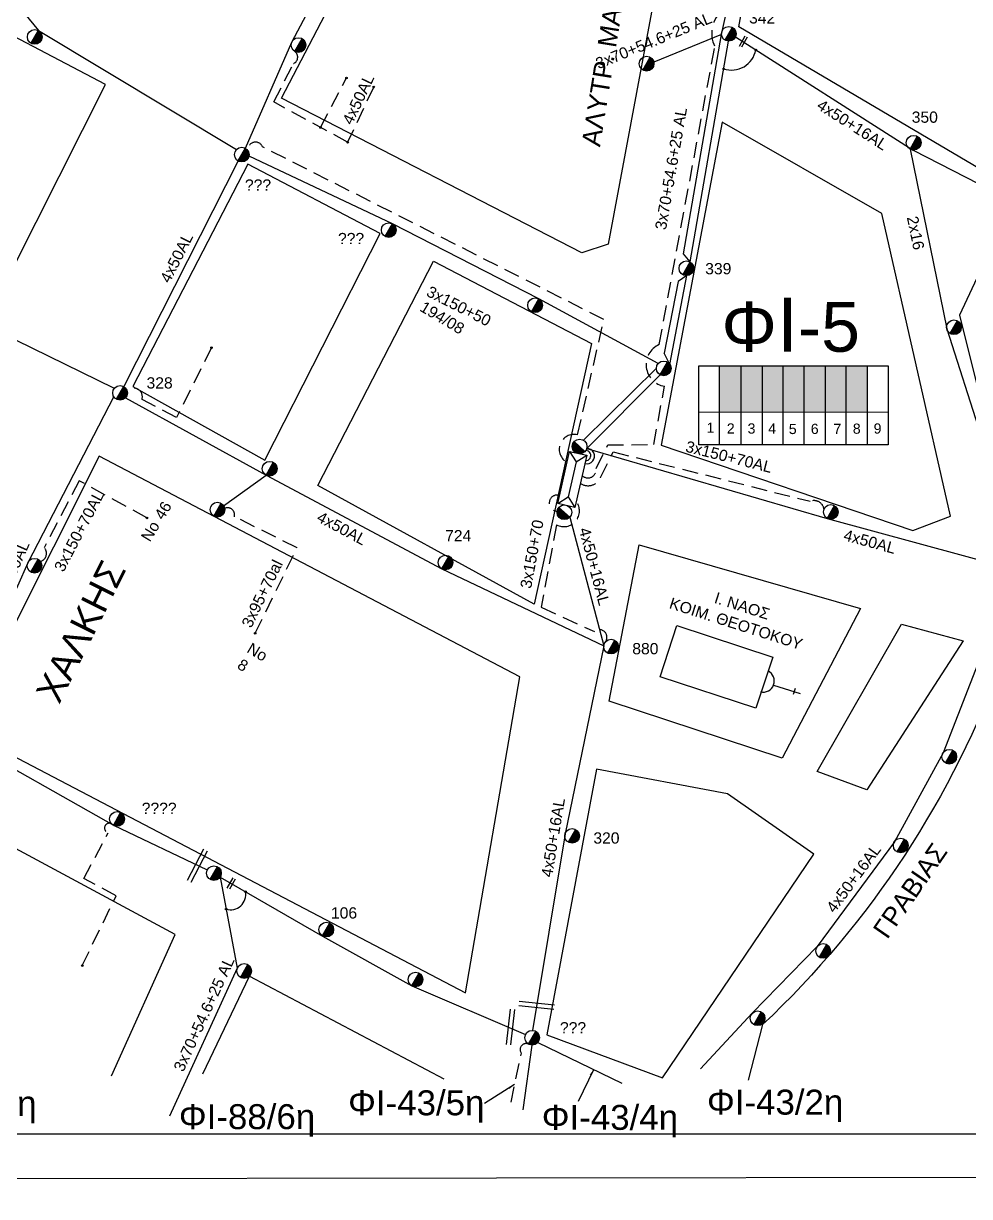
# Model space of a CAD drawing. Header units: millimetres. Extents: x 1091 to 3521, y 1177 to 2968.
# Drawn here: x 2947.2 to 3098.8, y 1933.2 to 2121.2 of the extents above; entities that cross this region are included whole.
import ezdxf
from ezdxf.enums import TextEntityAlignment as Align

# ---------------------------------------------------------------- set-up
doc = ezdxf.new("R2010")
doc.units = ezdxf.units.MM
doc.linetypes.add('DASHED', pattern=[19.05, 12.7, -6.35])
for name, color, linetype, lineweight in [('2x16', 7, 'Continuous', 30), ('3x150+50', 7, 'Continuous', 30), ('3x150+70', 7, 'Continuous', 30), ('3x95+70al', 7, 'DASHED', 30), ('4x50', 7, 'Continuous', 30), ('Άγνωστα', 7, 'Continuous', 30), ('Γυμνά εναέρια ΧΤ (3Φ) 4x50AL', 7, 'Continuous', 30), ('Γυμνά εναέρια ΧΤ και ΦΟΠ (3Φ)   4x50+16AL', 7, 'Continuous', 30), ('Καλώδια ΧΤ   3x150+70AL', 7, 'DASHED', 30), ('Καλώδια ΧΤ   3x150AL+50CU', 7, 'DASHED', 30), ('Συνεστραμμένα ΧΤ   3x70+54.6+25 AL', 7, 'SYN_LINE', 30), ('Υπόγεια καλώδια Παροχών ΧΤ   4x50AL', 7, 'DASHED', 30)]:
    doc.layers.add(name, color=color, linetype=linetype, lineweight=lineweight)
for name, color, linetype in [('Pillar OTE', 7, 'Continuous'), ('TEXT ΚΑΛΩΔΙΩΝ', 7, 'Continuous'), ('ΑΓΝΩΣΤΟ ΕΝΑΕΡΙΟ ΚΑΛΩΔΙΟ', 7, 'Continuous'), ('ΑΓΝΩΣΤΟ ΥΠΟΓΕΙΟ ΚΑΛΩΔΙΟ', 7, 'DASHED'), ('Επιγραφές - Σχήματα', 7, 'Continuous'), ('Μηχανική τομή', 7, 'Continuous'), ('Στύλος ΦΜ', 7, 'Continuous'), ('Στύλος ΦΜ @ 1', 7, 'Continuous'), ('Συνδέσεις', 7, 'Continuous'), ('Τομή', 7, 'Continuous'), ('Υποσταθμός εναέριος 2 στύλων', 7, 'Continuous'), ('Υποσταθμός πόλεως', 7, 'Continuous'), ('Υπόβαθρο ΔΕΗ', 7, 'Continuous')]:
    doc.layers.add(name, color=color, linetype=linetype)
doc.styles.add('arial', font='arial.ttf')
doc.styles.get("Standard").update_dxf_attribs({"font": 'arial.ttf', "height": 1.8})
doc.linetypes.add('SYN_LINE', pattern='A,0.5,-0.0001,["/\\/\\/\\/",Standard,S=0.1,R=0,X=0,Y=-0.05],-0.25', length=0.7501)
doc.dimstyles.new('ISO-25', dxfattribs={"dimtxt": 2.5, "dimasz": 2.5, "dimexe": 1.25, "dimexo": 0.625, "dimtad": 1, "dimtxsty": 'Standard', "dimcen": 2.5, "dimadec": 0, "dimazin": 0, "dimtfac": 1, "dimtmove": 0, "dimatfit": 3, "dimfxl": 1, "dimarcsym": 0})

# ---------------------------------------------------------------- blocks, each defined once
blk = doc.blocks.new('ΥΠΑΡΧΩΝ ΤΣΙΜΕΝΤΕΝΙΟΣ ΣΤΥΛΟΣ')
at = {"layer": 'Στύλος ΦΜ'}
blk.add_hatch(color=7, dxfattribs=at).paths.add_polyline_path([(-1.29, -2.28, 0.574793), (2.62, 0, 0.268822), (1.3, 2.27)])
at = {"layer": 'Στύλος ΦΜ', "color": 7}
blk.add_line((-1.29, -2.28), (1.3, 2.27), dxfattribs=at)
blk.add_circle((0, 0), 2.62, dxfattribs=at)
at = {"layer": 'Στύλος ΦΜ', "flags": 4}
for tag, p in [('ΑΡΙΘΜΟΣ', (-4.68, 8.05)), ('ΤΥΠΟΣ', (-4.91, 3.03))]:
    blk.add_attdef(tag, p, '', height=4, dxfattribs=at)
blk = doc.blocks.new('ΥΠΟΣΤΑΘΜΟΣ ΕΝΑΕΡΙΟΣ ΕΠΙ 2 ΣΤΥΛΩΝ')
at = {"layer": 'Υποσταθμός εναέριος 2 στύλων', "linetype": 'Continuous'}
for points in [[(-11.97, -2.11, 0.574793), (-8.45, -0.07, 0.268822), (-9.64, 1.98)], [(9.68, -2.15, 0.574793), (13.19, -0.1, 0.268822), (12.01, 1.95)]]:
    blk.add_hatch(color=256, dxfattribs=at).paths.add_polyline_path(points)
for p, q in [((-11.97, -2.11), (-9.64, 1.98)), ((9.68, -2.15), (12.01, 1.95))]:
    blk.add_line(p, q, dxfattribs=at)
for centre in [(-10.81, -0.07), (10.84, -0.1)]:
    blk.add_circle(centre, 2.36, dxfattribs=at)
at = {"layer": 'Υποσταθμός πόλεως', "linetype": 'Continuous', "ltscale": 40}
blk.add_lwpolyline([(-8.57, 2.82), (8.57, 2.82), (8.57, -2.82), (-8.57, -2.82)], close=True, dxfattribs=at)
for points in [[(-5.75, 0), (-8.57, 2.82)], [(-8.57, -2.82), (-5.75, 0)], [(-5.75, 0), (5.75, 0)], [(5.75, 0), (8.57, 2.82)], [(8.57, -2.82), (5.75, 0)]]:
    blk.add_lwpolyline(points, dxfattribs=at)
at = {"layer": 'Υποσταθμός εναέριος 2 στύλων', "ltscale": 40, "flags": 1}
for tag, p in [('ΜΕΤΑΣΧΗΜΑΤΙΣΜΟΣ', (14.09, 2.51)), ('ΙΣΧΥΣ', (14.07, -0.28)), ('ΑΡΙΘΜΟΣ', (14.19, -3))]:
    blk.add_attdef(tag, p, '', height=1.8, dxfattribs=at)
blk = doc.blocks.new('_ΣΥΝΔΕΣΗ')
at = {"layer": 'Συνδέσεις', "linetype": 'SYN_LINE', "ltscale": 40}
blk.add_hatch(color=256, dxfattribs=at).paths.add_polyline_path([(0.5, -0.01, 1), (-0.5, -0.01, 1)])
at = {"layer": 'Συνδέσεις'}
blk.add_circle((0, -0.01), 0.5, dxfattribs=at)
blk = doc.blocks.new('ΤΟΜΗ')
at = {"layer": 'Τομή', "ltscale": 40}
for p, q in [((11.33, -0.65), (-11.4, -0.65)), ((11.33, -3.42), (-11.4, -3.42))]:
    blk.add_line(p, q, dxfattribs=at)
blk = doc.blocks.new('ΜΗΧΑΝΙΚΗ ΤΟΜΗ')
at = {"layer": 'Μηχανική τομή', "ltscale": 40}
for p, q in [((-3.79, 1.21), (3.79, 1.21)), ((3.79, -0.34), (-3.79, -0.34))]:
    blk.add_line(p, q, dxfattribs=at)

msp = doc.modelspace()

# ---------------------------------------------------------------- hatches: boundary and pattern name
at = {"layer": 'Καλώδια ΧΤ   3x150AL+50CU', "linetype": 'DASHED', "lineweight": -3, "ltscale": 0.2}
h = msp.add_hatch(color=5, dxfattribs=at)
h.dxf.hatch_style = 1
h.paths.add_polyline_path([(3062.18, 2066.33), (3058.74, 2066.33), (3058.74, 2058.97), (3062.18, 2058.97)])
h = msp.add_hatch(color=1, dxfattribs=at)
h.dxf.hatch_style = 1
h.paths.add_polyline_path([(3062.18, 2058.97), (3065.62, 2058.96), (3065.62, 2066.33), (3062.18, 2066.33)])
h = msp.add_hatch(color=173, dxfattribs=at)
h.dxf.hatch_style = 1
h.paths.add_polyline_path([(3068.91, 2066.33), (3065.62, 2066.33), (3065.62, 2058.96), (3068.91, 2058.96)])
h = msp.add_hatch(color=133, dxfattribs=at)
h.dxf.hatch_style = 1
h.paths.add_polyline_path([(3068.91, 2058.96), (3072.3, 2058.96), (3072.3, 2066.33), (3068.91, 2066.33)])
h = msp.add_hatch(color=6, dxfattribs=at)
h.dxf.hatch_style = 1
h.paths.add_polyline_path([(3072.3, 2058.96), (3075.7, 2058.95), (3075.7, 2066.33), (3072.3, 2066.33)])
h = msp.add_hatch(color=62, dxfattribs=at)
h.dxf.hatch_style = 1
h.paths.add_polyline_path([(3079.03, 2058.95), (3079.03, 2066.33), (3075.7, 2066.33), (3075.7, 2058.95)])
h = msp.add_hatch(color=151, dxfattribs=at)
h.dxf.hatch_style = 1
h.paths.add_polyline_path([(3082.42, 2066.33), (3079.03, 2066.33), (3079.03, 2058.95), (3082.42, 2058.95)])

# ---------------------------------------------------------------- linework, layer by layer
at = {"layer": '2x16', "color": 151, "lineweight": -3, "ltscale": 0.1}
msp.add_lwpolyline([(3089.26, 2101.08), (3095.16, 2072.26), (3100.58, 2055.38)], dxfattribs=at)
at = {"layer": '3x150+50', "color": 6, "linetype": 'DASHED', "lineweight": -3, "ltscale": 0.2}
msp.add_lwpolyline([(2999.11, 2102.19), (2987.28, 2108.64), (2990.43, 2114.79, 0.575675), (2990.66, 2116.73, -13.058909)], format="xyb", dxfattribs=at)
at = {"layer": '3x150+50', "color": 62, "linetype": 'DASHED', "lineweight": -3, "ltscale": 0.2}
msp.add_lwpolyline([(3034.3, 2050.85, -0.879133), (3035.97, 2055.28), (3040.18, 2073.77), (2985.47, 2101.45, 0.861629), (2983.13, 2100.87, 1.866566)], format="xyb", dxfattribs=at)
at = {"layer": '3x150+50', "color": 5, "lineweight": -3, "ltscale": 15}
msp.add_arc((3037.45, 2051.87), 1.23, 255.8062, 90.8222, dxfattribs=at)
at = {"layer": '3x150+50', "color": 151, "lineweight": -3, "ltscale": 15}
msp.add_arc((3037.28, 2051.96), 0.818, 268.5235, 89.1131, dxfattribs=at)
at = {"layer": '3x150+50', "color": 133, "linetype": 'DASHED', "lineweight": -3, "ltscale": 0.2}
msp.add_arc((3032.73, 2044.34), 1.3, 73.6067, 268.7788, dxfattribs=at)
at = {"layer": '3x150+70', "color": 1, "linetype": 'DASHED', "lineweight": -3, "ltscale": 0.2}
msp.add_lwpolyline([(3035.76, 2044.62, -0.801414), (3032.6, 2040.85), (3030.14, 2027.64), (3038.66, 2023.75, -0.873315), (3040.48, 2022.15, 11.096948)], format="xyb", dxfattribs=at)
at = {"layer": '3x95+70al', "color": 1, "lineweight": -3, "ltscale": 0.2}
msp.add_lwpolyline([(2984.3, 2023.47), (2991.03, 2037.18), (2980.97, 2042.16, 0.619486), (2979.41, 2043.5, 3.771606)], format="xyb", dxfattribs=at)
at = {"layer": '4x50', "color": 1, "lineweight": -3, "ltscale": 0.1}
msp.add_lwpolyline([(2979.24, 2043.92), (2986.04, 2048.83)], dxfattribs=at)
at = {"layer": 'Pillar OTE', "lineweight": -3, "ltscale": 40}
for points in [[(3055.41, 2053.69), (3055.41, 2066.33), (3085.74, 2066.33), (3085.74, 2053.66), (3055.41, 2053.69)], [(3058.74, 2053.69), (3058.74, 2066.33)], [(3062.18, 2053.68), (3062.18, 2066.33)], [(3065.62, 2053.68), (3065.62, 2066.33)], [(3068.91, 2053.68), (3068.91, 2066.33)], [(3072.3, 2053.67), (3072.3, 2066.33)], [(3075.7, 2053.67), (3075.7, 2066.33)], [(3079.03, 2053.67), (3079.03, 2066.33)], [(3082.42, 2053.66), (3082.42, 2066.33)], [(3055.41, 2058.97), (3085.74, 2058.94)]]:
    msp.add_lwpolyline(points, dxfattribs=at)
at = {"layer": 'Άγνωστα', "lineweight": -3, "ltscale": 0.1}
for points in [[(3521.49, 1936.89), (1091.31, 1933.19), (1091.31, 2964.7), (3521.49, 2968.4)], [(3374.53, 1943.19), (1101.31, 1943.19), (1101.31, 2954.7), (3374.53, 2954.7)]]:
    msp.add_lwpolyline(points, close=True, dxfattribs=at)
at = {"layer": 'ΑΓΝΩΣΤΟ ΕΝΑΕΡΙΟ ΚΑΛΩΔΙΟ', "color": 5, "lineweight": -3, "ltscale": 0.1}
msp.add_lwpolyline([(3048.9, 2066.72), (3029.75, 2077.08), (3006.29, 2089.12), (2983.31, 2099.98)], dxfattribs=at)
at = {"layer": 'ΑΓΝΩΣΤΟ ΕΝΑΕΡΙΟ ΚΑΛΩΔΙΟ', "color": 151, "lineweight": -3, "ltscale": 0.1}
msp.add_lwpolyline([(2936.77, 2006.74), (2961.56, 1992.69), (2976.62, 1985.53)], dxfattribs=at)
at = {"layer": 'ΑΓΝΩΣΤΟ ΥΠΟΓΕΙΟ ΚΑΛΩΔΙΟ', "color": 6, "lineweight": -3, "ltscale": 0.2}
msp.add_lwpolyline([(2994.77, 2104.56), (2998.94, 2112.49)], dxfattribs=at)
at = {"layer": 'ΑΓΝΩΣΤΟ ΥΠΟΓΕΙΟ ΚΑΛΩΔΙΟ', "color": 1, "lineweight": -3, "ltscale": 0.2}
msp.add_lwpolyline([(2977.29, 2069.26), (2971.7, 2058.08), (2966.16, 2060.97, 0.788608), (2963.77, 2062.34, -2.245014)], format="xyb", dxfattribs=at)
at = {"layer": 'ΑΓΝΩΣΤΟ ΥΠΟΓΕΙΟ ΚΑΛΩΔΙΟ', "color": 151, "lineweight": -3, "ltscale": 0.2}
msp.add_lwpolyline([(2956.58, 1970.2), (2962.01, 1981.39), (2956.83, 1984.19), (2960.73, 1991.51, -1.44466), (2961.56, 1992.69, 3.632708)], format="xyb", dxfattribs=at)
at = {"layer": 'ΑΓΝΩΣΤΟ ΥΠΟΓΕΙΟ ΚΑΛΩΔΙΟ', "color": 62, "lineweight": -3, "ltscale": 0.2}
msp.add_lwpolyline([(3025.31, 1948.31), (3026.97, 1956.17, -0.785496), (3028.11, 1957.62, 2.357368)], format="xyb", dxfattribs=at)
at = {"layer": 'Γυμνά εναέρια ΧΤ (3Φ) 4x50AL', "color": 6, "lineweight": -3, "ltscale": 0.1}
msp.add_lwpolyline([(2982.74, 2101.23), (2990.15, 2118.21), (2997.71, 2132.52), (3006.53, 2149.18), (3020.37, 2170.52)], dxfattribs=at)
at = {"layer": 'Γυμνά εναέρια ΧΤ (3Φ) 4x50AL', "color": 5, "lineweight": -3, "ltscale": 0.1}
msp.add_lwpolyline([(3059.05, 2119.48), (3064.93, 2145.96)], dxfattribs=at)
at = {"layer": 'Γυμνά εναέρια ΧΤ (3Φ) 4x50AL', "color": 62, "lineweight": -3, "ltscale": 0.1}
for points in [[(2924.59, 2142.37), (2937.27, 2134.99), (2949.55, 2120.09), (2981.32, 2101.04)], [(2981.57, 2099.19), (2963.22, 2063.03)]]:
    msp.add_lwpolyline(points, dxfattribs=at)
at = {"layer": 'Γυμνά εναέρια ΧΤ (3Φ) 4x50AL', "color": 1, "lineweight": -3, "ltscale": 0.1}
for points in [[(2961.62, 2061.42), (2947.83, 2034.75), (2936.19, 2008.56)], [(2963.52, 2061.23), (2986.04, 2048.83), (3014.23, 2033.79), (3040.17, 2021.45)]]:
    msp.add_lwpolyline(points, dxfattribs=at)
at = {"layer": 'Γυμνά εναέρια ΧΤ (3Φ) 4x50AL', "color": 173, "lineweight": -3, "ltscale": 0.1}
msp.add_lwpolyline([(3037.43, 2053.1), (3075.98, 2041.9), (3105.05, 2033.99)], dxfattribs=at)
at = {"layer": 'Γυμνά εναέρια ΧΤ (3Φ) 4x50AL', "color": 30, "lineweight": -3, "ltscale": 0.1}
msp.add_lwpolyline([(2978.67, 1984.38), (2995.11, 1974.95), (3009.42, 1966.95), (3027.64, 1959.17)], dxfattribs=at)
at = {"layer": 'Γυμνά εναέρια ΧΤ (3Φ) 4x50AL', "color": 27, "lineweight": -3, "ltscale": 0.1}
for points in [[(3029.61, 1957.9), (3043.05, 1951.38)], [(3027.24, 1947.06), (3028.72, 1957.47)]]:
    msp.add_lwpolyline(points, dxfattribs=at)
at = {"layer": 'Γυμνά εναέρια ΧΤ και ΦΟΠ (3Φ)   4x50+16AL', "color": 151, "lineweight": -3, "ltscale": 0.1}
for points in [[(3061.29, 2119.06), (3089.75, 2100.93), (3115, 2087.98)], [(2899.8, 2095.6), (2916.17, 2086.06), (2932.73, 2076.95), (2961.72, 2062.75)]]:
    msp.add_lwpolyline(points, dxfattribs=at)
at = {"layer": 'Γυμνά εναέρια ΧΤ και ΦΟΠ (3Φ)   4x50+16AL', "color": 133, "lineweight": -3, "ltscale": 0.1}
msp.add_lwpolyline([(3034.73, 2042.07), (3040.17, 2021.45), (3033.97, 1991.34), (3028.75, 1959.82)], dxfattribs=at)
at = {"layer": 'Γυμνά εναέρια ΧΤ και ΦΟΠ (3Φ)   4x50+16AL', "color": 1, "lineweight": -3, "ltscale": 0.1}
msp.add_lwpolyline([(3105.58, 2032.57), (3094.55, 2004.31), (3086.75, 1990.05), (3074.39, 1973.26), (3063.98, 1962.57), (3055.68, 1953.67)], dxfattribs=at)
at = {"layer": 'Καλώδια ΧΤ   3x150+70AL', "color": 6, "lineweight": -3, "ltscale": 0.2}
msp.add_lwpolyline([(3036.71, 2048.77, 0.733333), (3038.93, 2049.91), (3040.81, 2053.66), (3048.19, 2053.72), (3049.9, 2063.06, -0.745395), (3049.05, 2069.75), (3057.96, 2117.51, -0.350033), (3059.26, 2123.4), (3063.51, 2143.93, -0.604894), (3064.41, 2146.56, -0.54789)], format="xyb", dxfattribs=at)
at = {"layer": 'Καλώδια ΧΤ   3x150+70AL', "color": 173, "lineweight": -3, "ltscale": 0.2}
msp.add_lwpolyline([(3036.42, 2047.5, 0.459019), (3039.66, 2048.42), (3041.68, 2052.56), (3073.27, 2044.63, -0.481448), (3075.47, 2043.37, -4.511726)], format="xyb", dxfattribs=at)
at = {"layer": 'Καλώδια ΧΤ   3x150+70AL', "color": 1, "lineweight": -3, "ltscale": 0.2}
msp.add_lwpolyline([(2966.94, 2041.96), (2956.11, 2047.93), (2950.48, 2037.19, -0.564111), (2949.87, 2034.99, 55.011207)], format="xyb", dxfattribs=at)
at = {"layer": 'Συνεστραμμένα ΧΤ   3x70+54.6+25 AL', "color": 5, "lineweight": -3, "ltscale": 15}
for points in [[(3059.05, 2119.48), (3048.18, 2115.02)], [(3054, 2083), (3052.94, 2084.3), (3059.05, 2119.48)], [(3052.11, 2079.89), (3049.84, 2068.37)], [(3053.48, 2080.8), (3052.11, 2079.89)], [(3050.78, 2066.55), (3049.84, 2068.37)], [(3036.93, 2054.41), (3048.6, 2065.98)]]:
    msp.add_lwpolyline(points, dxfattribs=at)
at = {"layer": 'Συνεστραμμένα ΧΤ   3x70+54.6+25 AL', "color": 151, "lineweight": -3, "ltscale": 15}
for points in [[(3054, 2083), (3060.15, 2118.38)], [(3050.78, 2066.55), (3053.48, 2080.8)], [(3037.43, 2053.1), (3049.19, 2064.91)]]:
    msp.add_lwpolyline(points, dxfattribs=at)
at = {"layer": 'Συνεστραμμένα ΧΤ   3x70+54.6+25 AL', "color": 30, "lineweight": -3, "ltscale": 15}
msp.add_lwpolyline([(2978.67, 1984.38), (2981.43, 1969.77), (2970.56, 1946.06)], dxfattribs=at)
at = {"layer": 'Υπόβαθρο ΔΕΗ', "lineweight": -3, "ltscale": 0.1}
for points in [[(3061.8, 2120.67), (3070.2, 2166.46), (3120.67, 2145.48), (3106.2, 2096.58), (3103.51, 2096.09)], [(2988.51, 2109.26), (3015.81, 2161.61), (3051.63, 2143.42), (3040.9, 2085.85), (3036.63, 2084.45)], [(2941.73, 2074.62), (2960.29, 2111.43), (2919.17, 2133.09), (2900.82, 2097.22)], [(3049.36, 2053.62), (3089.7, 2039.93), (3095.76, 2042.24), (3084.76, 2090.77), (3059.17, 2105.38)], [(2964.71, 2063.04), (2985.86, 2051.23), (3004.32, 2087.56), (2983.1, 2098.67)], [(2994.34, 2047.15), (3012.87, 2083.11), (3038.2, 2069.91), (3028.99, 2028.16)], [(3107.09, 2034.89), (3130.06, 2027.82), (3139.23, 2060.39), (3100.79, 2082.09), (3097.17, 2074.46)], [(3041.02, 2012.61), (3045.85, 2037.65), (3081.3, 2027.43), (3068.75, 2003.46)], [(3087.91, 2024.96), (3097.8, 2022.25), (3082.34, 1998.39), (3074.38, 2001.32)], [(3049.61, 1952.19), (3073.82, 1988.06), (3059.99, 1997.72), (3038.99, 2001.7), (3031.06, 1959.13)]]:
    msp.add_lwpolyline(points, close=True, dxfattribs=at)
for points in [[(3017.99, 1965.86), (3026.73, 2016.47), (2959.28, 2051.87), (2937.28, 2008.12), (3017.99, 1965.86)], [(3067.38, 2015.18), (3071.63, 2013.83)], [(3070.84, 2014.6), (3070.54, 2013.66)], [(2961.28, 1952.54), (2971.45, 1975.21), (2932.02, 1996.4), (2911.29, 1957.06), (2923.39, 1950.78)], [(2975.91, 1952.85), (2983.36, 1968.53), (3014.51, 1952.05)]]:
    msp.add_lwpolyline(points, dxfattribs=at)
at = {"layer": 'Υπόβαθρο ΔΕΗ', "linetype": 'Continuous', "lineweight": -3, "ltscale": 0.1}
msp.add_lwpolyline([(3051.9, 2024.72), (3067.25, 2019.65), (3064.54, 2011.45), (3049.2, 2016.52)], close=True, dxfattribs=at)
at = {"layer": 'Υπόβαθρο ΔΕΗ', "lineweight": -3, "ltscale": 0.1}
msp.add_lwpolyline([(3106.23, 1951.38), (3124.82, 2013.68), (3104.24, 2019.62, -0.117601), (3065.64, 1960.74), (3063.29, 1951.82)], format="xyb", dxfattribs=at)
at = {"layer": 'Υπόβαθρο ΔΕΗ', "lineweight": -3}
for centre, radius, start, end in [((3060.63, 2117.74), 3.99, 251.7066, 349.1159), ((2980.32, 1981.61), 2.46, 254.0482, 10.2918)]:
    msp.add_arc(centre, radius, start, end, dxfattribs=at)
at = {"layer": 'Υπόβαθρο ΔΕΗ', "lineweight": -3, "ltscale": 0.1}
msp.add_arc((3065.73, 2015.83), 1.78, 255.3496, 63.9538, dxfattribs=at)
at = {"layer": 'Υπόγεια καλώδια Παροχών ΧΤ   4x50AL', "color": 6, "lineweight": -3, "ltscale": 0.2}
msp.add_lwpolyline([(3003.3, 2111.05), (2999.11, 2102.19)], dxfattribs=at)

# ---------------------------------------------------------------- block references
at = {"layer": 'Μηχανική τομή', "lineweight": -3, "xscale": 0.2499999999999677, "yscale": 0.2499999999999677, "zscale": 0.2499999999999677}
for p, rotation in [((3062.44, 2118.38), 240.552331582319), ((2980.36, 1983.41), 240.6022491944067)]:
    msp.add_blockref('ΜΗΧΑΝΙΚΗ ΤΟΜΗ', p, dxfattribs=dict(at, rotation=rotation))
at = {"layer": 'Στύλος ΦΜ @ 1', "lineweight": -3, "ltscale": 40}
ref = msp.add_blockref('ΥΠΑΡΧΩΝ ΤΣΙΜΕΝΤΕΝΙΟΣ ΣΤΥΛΟΣ', (3060.22, 2119.56), dxfattribs=dict(at, xscale=0.4499999999998181, yscale=0.4499999999998181, zscale=0.4499999999998181))
ref.add_attrib('ΑΡΙΘΜΟΣ', '342', (3063.46, 2121.22), dxfattribs={"layer": 'Στύλος ΦΜ', "height": 1.8, "flags": 4})
at = {"layer": 'Στύλος ΦΜ @ 1', "lineweight": -3, "ltscale": 40, "xscale": 0.4499999999998181, "yscale": 0.4499999999998181, "zscale": 0.4499999999998181}
for p in [(2948.96, 2119.07), (2991.24, 2117.76), (3047.03, 2114.78), (3029.16, 2076.05), (3096.3, 2072.53), (3049.78, 2065.93), (2986.62, 2049.85), (2978.25, 2043.29), (3076.56, 2042.92), (2948.92, 2034.3), (3095.55, 2003.69), (3087.77, 1989.46), (2977.68, 1985.02), (3075.34, 1972.56), (2982.53, 1969.34), (3010, 1967.98), (3064.83, 1961.76)]:
    msp.add_blockref('ΥΠΑΡΧΩΝ ΤΣΙΜΕΝΤΕΝΙΟΣ ΣΤΥΛΟΣ', p, dxfattribs=at)
at = {"layer": 'Στύλος ΦΜ @ 1', "lineweight": -3, "ltscale": 40}
ref = msp.add_blockref('ΥΠΑΡΧΩΝ ΤΣΙΜΕΝΤΕΝΙΟΣ ΣΤΥΛΟΣ', (3089.84, 2102.11), dxfattribs=dict(at, xscale=0.4499999999998181, yscale=0.4499999999998181, zscale=0.4499999999998181))
ref.add_attrib('ΑΡΙΘΜΟΣ', '350', (3089.53, 2105.31), dxfattribs={"layer": 'Στύλος ΦΜ', "height": 1.8, "flags": 4})
ref = msp.add_blockref('ΥΠΑΡΧΩΝ ΤΣΙΜΕΝΤΕΝΙΟΣ ΣΤΥΛΟΣ', (2982.15, 2100.21), dxfattribs=dict(at, xscale=0.4499999999998181, yscale=0.4499999999998181, zscale=0.4499999999998181))
ref.add_attrib('ΤΥΠΟΣ', '???', (2982.66, 2094.43), dxfattribs={"layer": 'Στύλος ΦΜ', "height": 1.8, "flags": 4})
ref = msp.add_blockref('ΥΠΑΡΧΩΝ ΤΣΙΜΕΝΤΕΝΙΟΣ ΣΤΥΛΟΣ', (3005.7, 2088.1), dxfattribs=dict(at, xscale=0.4499999999998181, yscale=0.4499999999998181, zscale=0.4499999999998181))
ref.add_attrib('ΤΥΠΟΣ', '???', (2997.57, 2085.85), dxfattribs={"layer": 'Στύλος ΦΜ', "height": 1.8, "flags": 4})
ref = msp.add_blockref('ΥΠΑΡΧΩΝ ΤΣΙΜΕΝΤΕΝΙΟΣ ΣΤΥΛΟΣ', (3053.42, 2081.98), dxfattribs=dict(at, xscale=0.4499999999998181, yscale=0.4499999999998181, zscale=0.4499999999998181))
ref.add_attrib('ΑΡΙΘΜΟΣ', '339', (3056.43, 2081.02), dxfattribs={"layer": 'Στύλος ΦΜ', "height": 1.8, "flags": 4})
ref = msp.add_blockref('ΥΠΑΡΧΩΝ ΤΣΙΜΕΝΤΕΝΙΟΣ ΣΤΥΛΟΣ', (2962.64, 2062.01), dxfattribs=dict(at, xscale=0.4499999999998181, yscale=0.4499999999998181, zscale=0.4499999999998181))
ref.add_attrib('ΤΥΠΟΣ', '328', (2966.88, 2062.71), dxfattribs={"layer": 'Στύλος ΦΜ', "height": 1.8, "flags": 4})
ref = msp.add_blockref('ΥΠΑΡΧΩΝ ΤΣΙΜΕΝΤΕΝΙΟΣ ΣΤΥΛΟΣ', (3014.81, 2034.82), dxfattribs=dict(at, xscale=0.4499999999998181, yscale=0.4499999999998181, zscale=0.4499999999998181))
ref.add_attrib('ΤΥΠΟΣ', '724', (3014.74, 2038.22), dxfattribs={"layer": 'Στύλος ΦΜ', "height": 1.8, "flags": 4})
ref = msp.add_blockref('ΥΠΑΡΧΩΝ ΤΣΙΜΕΝΤΕΝΙΟΣ ΣΤΥΛΟΣ', (3041.34, 2021.34), dxfattribs=dict(at, xscale=0.4499999999998181, yscale=0.4499999999998181, zscale=0.4499999999998181))
ref.add_attrib('ΤΥΠΟΣ', '880', (3044.74, 2020.11), dxfattribs={"layer": 'Στύλος ΦΜ', "height": 1.8, "flags": 4})
ref = msp.add_blockref('ΥΠΑΡΧΩΝ ΤΣΙΜΕΝΤΕΝΙΟΣ ΣΤΥΛΟΣ', (2962.15, 1993.71), dxfattribs=dict(at, xscale=0.4499999999998181, yscale=0.4499999999998181, zscale=0.4499999999998181))
ref.add_attrib('ΤΥΠΟΣ', '????', (2966.11, 1994.52), dxfattribs={"layer": 'Στύλος ΦΜ', "height": 1.8, "flags": 4})
ref = msp.add_blockref('ΥΠΑΡΧΩΝ ΤΣΙΜΕΝΤΕΝΙΟΣ ΣΤΥΛΟΣ', (3035.09, 1991), dxfattribs=dict(at, xscale=0.4499999999998181, yscale=0.4499999999998181, zscale=0.4499999999998181))
ref.add_attrib('ΤΥΠΟΣ', '320', (3038.5, 1989.76), dxfattribs={"layer": 'Στύλος ΦΜ', "height": 1.8, "flags": 4})
ref = msp.add_blockref('ΥΠΑΡΧΩΝ ΤΣΙΜΕΝΤΕΝΙΟΣ ΣΤΥΛΟΣ', (2995.69, 1975.98), dxfattribs=dict(at, xscale=0.4499999999998181, yscale=0.4499999999998181, zscale=0.4499999999998181))
ref.add_attrib('ΑΡΙΘΜΟΣ', '106', (2996.44, 1977.75), dxfattribs={"layer": 'Στύλος ΦΜ', "height": 1.8, "flags": 4})
ref = msp.add_blockref('ΥΠΑΡΧΩΝ ΤΣΙΜΕΝΤΕΝΙΟΣ ΣΤΥΛΟΣ', (3028.69, 1958.64), dxfattribs=dict(at, xscale=0.4499999999998181, yscale=0.4499999999998181, zscale=0.4499999999998181))
ref.add_attrib('ΑΡΙΘΜΟΣ', '???', (3033.15, 1959.34), dxfattribs={"layer": 'Στύλος ΦΜ', "height": 1.8, "flags": 4})
at = {"layer": 'Συνδέσεις', "lineweight": -3, "xscale": 0.25, "yscale": 0.25, "zscale": 0.25, "rotation": 46.2675982787486}
for p in [(3064.55, 2116.99), (3059.38, 2113.95)]:
    msp.add_blockref('_ΣΥΝΔΕΣΗ', p, dxfattribs=at)
at = {"layer": 'Συνδέσεις', "lineweight": -3, "xscale": 0.25, "yscale": 0.25, "zscale": 0.25}
for p in [(2998.94, 2112.49), (3003.3, 2111.05), (2994.77, 2104.56), (2999.11, 2102.19), (2977.29, 2069.26), (2966.94, 2041.96), (2984.3, 2023.47), (2982.74, 1982.05), (2979.64, 1979.25), (2956.58, 1970.21)]:
    msp.add_blockref('_ΣΥΝΔΕΣΗ', p, dxfattribs=at)
at = {"layer": 'Τομή', "lineweight": -3, "xscale": 0.25, "yscale": 0.25, "zscale": 0.25}
for p, rotation in [((2974.54, 1986.44), 62.58730066117746), ((3024.68, 1960.43), 83.56330794217392), ((3029.34, 1963.38), 174.0368272821809)]:
    msp.add_blockref('ΤΟΜΗ', p, dxfattribs=dict(at, rotation=rotation))
at = {"layer": 'Υποσταθμός εναέριος 2 στύλων', "lineweight": -3, "xscale": 0.4999999999999997, "yscale": 0.4999999999999997, "zscale": 0.4999999999999997, "rotation": 257.094710837601}
msp.add_blockref('ΥΠΟΣΤΑΘΜΟΣ ΕΝΑΕΡΙΟΣ ΕΠΙ 2 ΣΤΥΛΩΝ', (3035.12, 2048.14), dxfattribs=at)

# ---------------------------------------------------------------- texts
at = {"lineweight": -3, "ltscale": 40, "attachment_point": 1, "style": 'arial'}
for s, insert, char_height, width, rotation in [('ΑΛΥΤΡ. ΜΑΡΤΥΡΩΝ', (3036.6, 2101.83), 3, 41.9436, 80.8611), ('{\\H1.083x;ΧΑΛΚΗΣ}', (2948.99, 2013.91), 4, 51.2353, 63.516), ('{\\W7.9599;  }Ι. ΝΑΟΣ\\P{\\W6.44087; }ΚΟΙΜ. ΘΕΟΤΟΚΟΥ', (3047.69, 2033.47), 1.8, 31.011, 342.3566), ('ΓΡΑΒΙΑΣ', (3083.14, 1976), 3, 36.4854, 55.4052)]:
    msp.add_mtext(s, dxfattribs=dict(at, insert=insert, char_height=char_height, width=width, rotation=rotation))
at = {"lineweight": -3, "ltscale": 30, "char_height": 1.63, "width": 11.2573, "attachment_point": 1}
for s, insert in [('1', (3056.65, 2057.25)), ('2', (3059.89, 2057.12)), ('3', (3063.22, 2057.12)), ('4', (3066.53, 2057.12)), ('5', (3069.83, 2057.04)), ('6', (3073.35, 2057.06)), ('7', (3076.98, 2057.06)), ('8', (3080.09, 2057.09)), ('9', (3083.42, 2057.12))]:
    msp.add_mtext(s, dxfattribs=dict(at, insert=insert))
at = {"layer": 'TEXT ΚΑΛΩΔΙΩΝ', "lineweight": -3, "ltscale": 0.1, "style": 'arial'}
for s, rotation, p in [(' 3x70+54.6+25 AL', 22.2838, (3047.84, 2118.34)), (' 4x50AL', 64.7024, (3000.67, 2108.77)), ('4x50+16AL', 327.5018, (3080.04, 2104.99)), ('3x70+54.6+25 AL', 80.1435, (3050.95, 2097.97)), ('2x16', 281.5585, (3090.17, 2087.65)), (' 4x50AL', 63.0891, (2971.53, 2083.37)), ('3x150+50', 333.1712, (3016.95, 2075.93)), (' 3x150+70AL', 345.9071, (3059.9, 2051.85)), ('3x150+70AL', 62.3339, (2956.06, 2039.86)), ('4x50AL', 331.9264, (2998.19, 2040.31)), ('3x150+70', 79.4444, (3028.65, 2036.17)), (' 4x50+16AL', 284.7666, (3038.58, 2034.53)), (' 4x50AL', 344.7884, (3082.48, 2038.26)), (' 4x50AL', 66.0512, (2945.5, 2033.94)), ('3x95+70al', 63.8734, (2985.41, 2029.83)), ('4x50+16AL', 80.6117, (3032.04, 1990.74)), (' 4x50+16AL', 53.6541, (3080, 1983.91)), ('3x70+54.6+25 AL', 65.3727, (2976.09, 1962.44))]:
    msp.add_text(s, height=1.8, rotation=rotation, dxfattribs=at).set_placement(p, align=Align.MIDDLE_CENTER)
at = {"layer": 'Άγνωστα', "color": 7, "lineweight": -3, "insert": (3011.45, 2076.8), "char_height": 1.8, "attachment_point": 1, "rotation": 329.2122}
msp.add_mtext_dynamic_manual_height_columns('194/08', width=1.8, gutter_width=2.31, heights=[1.11], dxfattribs=at)
at = {"layer": 'Άγνωστα', "color": 7, "lineweight": -3}
note = msp.add_mtext_dynamic_manual_height_columns('No ', width=1.8, gutter_width=2.31, heights=[1.99, 0], dxfattribs=dict(at, insert=(2965.87, 2038.94), char_height=1.8, attachment_point=1, rotation=58.5835))
for column, words in zip(note.columns.linked_columns, ['46']):
    column.text = words
note = msp.add_mtext_dynamic_manual_height_columns('Νο ', width=1.8, gutter_width=2.31, heights=[1.11, 0], dxfattribs=dict(at, insert=(2980.2, 2024.17), char_height=1.8, attachment_point=1, rotation=329.2122))
for column, words in zip(note.columns.linked_columns, ['8\\P']):
    column.text = words
at = {"layer": 'Επιγραφές - Σχήματα', "lineweight": -3, "ltscale": 0.2, "char_height": 4, "width": 19.6719, "attachment_point": 1}
for s, insert in [('ΦΙ-88/3η', (2927.4, 1950.12)), ('ΦΙ-43/5η', (2999.19, 1950.21)), ('ΦΙ-43/2η', (3056.71, 1950.32)), ('ΦΙ-88/6η', (2972.06, 1947.99)), ('ΦΙ-43/4η', (3030.23, 1947.88))]:
    msp.add_mtext(s, dxfattribs=dict(at, insert=insert))
at = {"layer": 'Υπόβαθρο ΔΕΗ', "lineweight": -3, "insert": (3059.02, 2077.27), "char_height": 8, "width": 84.6573, "attachment_point": 1}
msp.add_mtext('Φ{\\H1.0833x;Ι}-5', dxfattribs=at)

# ---------------------------------------------------------------- leaders
at = {"layer": 'Επιγραφές - Σχήματα', "lineweight": -3, "ltscale": 40}
for points in [[(3038.5, 1953.52), (3036.06, 1948.41)], [(3025.84, 1951.12), (3021.05, 1948.1)]]:
    msp.add_leader(points, dimstyle='ISO-25', override={"dimasz": 1, "dimtad": 0}, dxfattribs=at)

doc.saveas('drawing.dxf')
